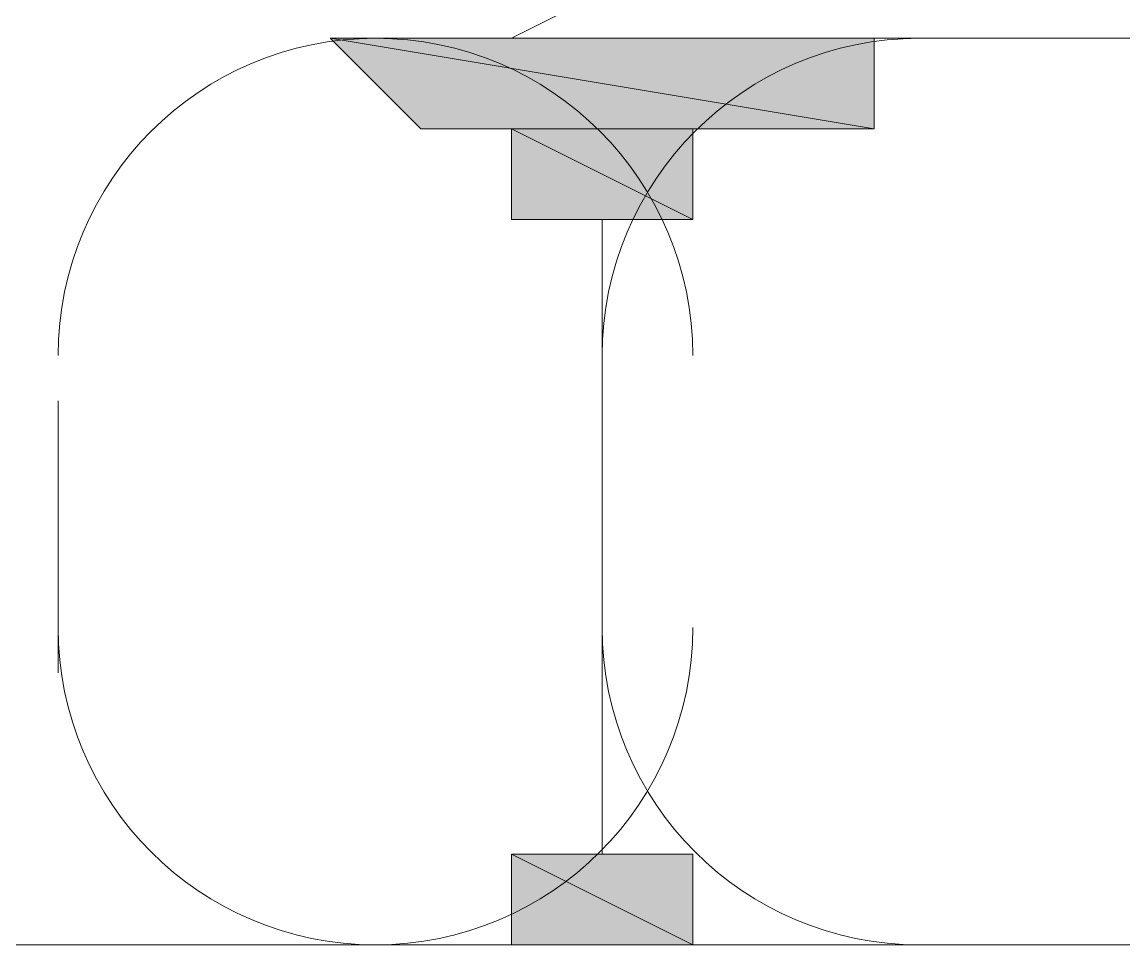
# Model space of a CAD drawing. Header units: millimetres. Extents: x 596 to 768, y 309 to 423.
# Drawn here: x 690.98312 to 690.99381, y 404.25656 to 404.26552 of the extents above; entities that cross this region are included whole.
import ezdxf

# ---------------------------------------------------------------- set-up
doc = ezdxf.new("R2010")
doc.units = ezdxf.units.MM
doc.layers.add('1- 3', color=3, linetype='Continuous')

# ---------------------------------------------------------------- blocks, each defined once
blk = doc.blocks.new('CTOBOM')
h = blk.add_hatch(color=0)
h.dxf.hatch_style = 2
edge = h.paths.add_edge_path()
edge.add_spline(control_points=[(8.83894, -0.347562), (8.83894, -0.347562), (8.83894, -0.343162), (8.83894, -0.343162), (8.83894, -0.343162), (8.83894, -0.347562), (8.83894, -0.347562)], knot_values=[0, 0, 0, 0, 1, 1, 1, 2, 2, 2, 2], degree=3, periodic=0)
edge = h.paths.add_edge_path()
edge.add_spline(control_points=[(8.83894, -0.343162), (8.83894, -0.343162), (8.83894, -0.347562), (8.83894, -0.347562), (8.83894, -0.347562), (8.83894, -0.343162), (8.83894, -0.343162)], knot_values=[0, 0, 0, 0, 1, 1, 1, 2, 2, 2, 2], degree=3, periodic=0)
h.paths.add_polyline_path([(8.83806, -0.348442), (8.83894, -0.343162), (8.83894, -0.347562)])
h.paths.add_polyline_path([(8.83806, -0.343162), (8.83806, -0.348442), (8.83894, -0.343162)])
h = blk.add_hatch(color=0)
h.dxf.hatch_style = 2
edge = h.paths.add_edge_path()
edge.add_spline(control_points=[(8.83894, -0.347562), (8.83894, -0.347562), (8.83894, -0.343162), (8.83894, -0.343162), (8.83894, -0.343162), (8.83894, -0.347562), (8.83894, -0.347562)], knot_values=[0, 0, 0, 0, 1, 1, 1, 2, 2, 2, 2], degree=3, periodic=0)
edge = h.paths.add_edge_path()
edge.add_spline(control_points=[(8.83894, -0.343162), (8.83894, -0.343162), (8.83894, -0.347562), (8.83894, -0.347562), (8.83894, -0.347562), (8.83894, -0.343162), (8.83894, -0.343162)], knot_values=[0, 0, 0, 0, 1, 1, 1, 2, 2, 2, 2], degree=3, periodic=0)
h.paths.add_polyline_path([(8.83806, -0.348442), (8.83894, -0.343162), (8.83894, -0.347562)])
h.paths.add_polyline_path([(8.83806, -0.343162), (8.83806, -0.348442), (8.83894, -0.343162)])
h = blk.add_hatch(color=0)
h.dxf.hatch_style = 2
h.paths.add_polyline_path([(8.83894, -0.346682), (8.83982, -0.344922), (8.83982, -0.346682)])
h.paths.add_polyline_path([(8.83894, -0.344922), (8.83894, -0.346682), (8.83982, -0.344922)])
h = blk.add_hatch(color=0)
h.dxf.hatch_style = 2
h.paths.add_polyline_path([(8.83894, -0.346682), (8.83982, -0.344922), (8.83982, -0.346682)])
h.paths.add_polyline_path([(8.83894, -0.344922), (8.83894, -0.346682), (8.83982, -0.344922)])
h = blk.add_hatch(color=0)
h.dxf.hatch_style = 2
edge = h.paths.add_edge_path()
edge.add_spline(control_points=[(8.846861, -0.344922), (8.846861, -0.344922), (8.846861, -0.346682), (8.846861, -0.346682), (8.846861, -0.346682), (8.846861, -0.344922), (8.846861, -0.344922)], knot_values=[0, 0, 0, 0, 1, 1, 1, 2, 2, 2, 2], degree=3, periodic=0)
edge = h.paths.add_edge_path()
edge.add_spline(control_points=[(8.846861, -0.344922), (8.846861, -0.344922), (8.846861, -0.344922), (8.846861, -0.344922), (8.846861, -0.344922), (8.846861, -0.346682), (8.846861, -0.346682), (8.846861, -0.346682), (8.846861, -0.344922), (8.846861, -0.344922)], knot_values=[0, 0, 0, 0, 1, 1, 1, 2, 2, 2, 3, 3, 3, 3], degree=3, periodic=0)
edge = h.paths.add_edge_path()
edge.add_spline(control_points=[(8.846861, -0.346682), (8.846861, -0.346682), (8.846861, -0.344922), (8.846861, -0.344922), (8.846861, -0.344922), (8.846861, -0.346682), (8.846861, -0.346682)], knot_values=[0, 0, 0, 0, 1, 1, 1, 2, 2, 2, 2], degree=3, periodic=0)
edge = h.paths.add_edge_path()
edge.add_spline(control_points=[(8.846861, -0.344922), (8.846861, -0.344922), (8.846861, -0.346682), (8.846861, -0.346682), (8.846861, -0.346682), (8.846861, -0.344922), (8.846861, -0.344922)], knot_values=[0, 0, 0, 0, 1, 1, 1, 2, 2, 2, 2], degree=3, periodic=0)
h.paths.add_polyline_path([(8.845981, -0.346682), (8.846861, -0.344922), (8.846861, -0.346682)])
h.paths.add_polyline_path([(8.845981, -0.344922), (8.845981, -0.346682), (8.846861, -0.344922)])
h = blk.add_hatch(color=0)
h.dxf.hatch_style = 2
edge = h.paths.add_edge_path()
edge.add_spline(control_points=[(8.846861, -0.344922), (8.846861, -0.344922), (8.846861, -0.346682), (8.846861, -0.346682), (8.846861, -0.346682), (8.846861, -0.344922), (8.846861, -0.344922)], knot_values=[0, 0, 0, 0, 1, 1, 1, 2, 2, 2, 2], degree=3, periodic=0)
edge = h.paths.add_edge_path()
edge.add_spline(control_points=[(8.846861, -0.344922), (8.846861, -0.344922), (8.846861, -0.344922), (8.846861, -0.344922), (8.846861, -0.344922), (8.846861, -0.346682), (8.846861, -0.346682), (8.846861, -0.346682), (8.846861, -0.344922), (8.846861, -0.344922)], knot_values=[0, 0, 0, 0, 1, 1, 1, 2, 2, 2, 3, 3, 3, 3], degree=3, periodic=0)
edge = h.paths.add_edge_path()
edge.add_spline(control_points=[(8.846861, -0.346682), (8.846861, -0.346682), (8.846861, -0.344922), (8.846861, -0.344922), (8.846861, -0.344922), (8.846861, -0.346682), (8.846861, -0.346682)], knot_values=[0, 0, 0, 0, 1, 1, 1, 2, 2, 2, 2], degree=3, periodic=0)
edge = h.paths.add_edge_path()
edge.add_spline(control_points=[(8.846861, -0.344922), (8.846861, -0.344922), (8.846861, -0.346682), (8.846861, -0.346682), (8.846861, -0.346682), (8.846861, -0.344922), (8.846861, -0.344922)], knot_values=[0, 0, 0, 0, 1, 1, 1, 2, 2, 2, 2], degree=3, periodic=0)
h.paths.add_polyline_path([(8.845981, -0.346682), (8.846861, -0.344922), (8.846861, -0.346682)])
h.paths.add_polyline_path([(8.845981, -0.344922), (8.845981, -0.346682), (8.846861, -0.344922)])
at = {"color": 0, "lineweight": 20}
for points in [[(8.846861, -0.361644), (8.846861, -0.32996)], [(8.846861, -0.361644), (8.846861, -0.32996)], [(8.83806, -0.335241), (8.83806, -0.348442)], [(8.83806, -0.335241), (8.83806, -0.348442)], [(8.846861, -0.335241), (8.846861, -0.348442)], [(8.846861, -0.335241), (8.846861, -0.348442)], [(8.846861, -0.335241), (8.846861, -0.348442)], [(8.846861, -0.335241), (8.846861, -0.348442)], [(8.8363, -0.346682), (8.83718, -0.344922), (8.83806, -0.346682), (8.83806, -0.345802)], [(8.8363, -0.346682), (8.83718, -0.344922), (8.83806, -0.346682), (8.83806, -0.345802)], [(8.83806, -0.344922), (8.83806, -0.346682)], [(8.844221, -0.345802), (8.841581, -0.345802)], [(8.844221, -0.345802), (8.841581, -0.345802)], [(8.844221, -0.351083), (8.841581, -0.351083)], [(8.844221, -0.351083), (8.841581, -0.351083)]]:
    blk.add_lwpolyline(points, dxfattribs=at)
at = {"color": 0, "lineweight": 0}
for points in [[(8.83806, -0.348442), (8.83894, -0.343162), (8.83894, -0.347562), (8.83806, -0.348442)], [(8.83806, -0.343162), (8.83806, -0.348442), (8.83894, -0.343162), (8.83806, -0.343162)], [(8.83806, -0.348442), (8.83894, -0.343162), (8.83894, -0.347562), (8.83806, -0.348442)], [(8.83806, -0.343162), (8.83806, -0.348442), (8.83894, -0.343162), (8.83806, -0.343162)], [(8.83806, -0.348442), (8.83894, -0.343162), (8.83894, -0.347562), (8.83806, -0.348442)], [(8.83806, -0.343162), (8.83806, -0.348442), (8.83894, -0.343162), (8.83806, -0.343162)], [(8.83806, -0.348442), (8.83894, -0.343162), (8.83894, -0.347562), (8.83806, -0.348442)], [(8.83806, -0.343162), (8.83806, -0.348442), (8.83894, -0.343162), (8.83806, -0.343162)], [(8.83894, -0.344042), (8.83894, -0.347562), (8.83894, -0.343162), (8.83894, -0.344042)], [(8.83894, -0.344042), (8.83894, -0.347562), (8.83894, -0.343162), (8.83894, -0.344042)], [(8.83894, -0.344042), (8.83894, -0.347562), (8.83894, -0.343162), (8.83894, -0.344042)], [(8.83894, -0.344042), (8.83894, -0.347562), (8.83894, -0.343162), (8.83894, -0.344042)], [(8.846861, -0.343162), (8.846861, -0.347562), (8.846861, -0.344042), (8.846861, -0.343162)], [(8.846861, -0.348442), (8.846861, -0.343162), (8.846861, -0.347562), (8.846861, -0.348442)], [(8.846861, -0.343162), (8.846861, -0.347562), (8.846861, -0.344042), (8.846861, -0.343162)], [(8.846861, -0.348442), (8.846861, -0.343162), (8.846861, -0.347562), (8.846861, -0.348442)], [(8.846861, -0.343162), (8.846861, -0.347562), (8.846861, -0.344042), (8.846861, -0.343162)], [(8.846861, -0.348442), (8.846861, -0.343162), (8.846861, -0.347562), (8.846861, -0.348442)], [(8.846861, -0.343162), (8.846861, -0.347562), (8.846861, -0.344042), (8.846861, -0.343162)], [(8.846861, -0.348442), (8.846861, -0.343162), (8.846861, -0.347562), (8.846861, -0.348442)], [(8.83894, -0.346682), (8.83894, -0.344042), (8.83894, -0.347562), (8.83894, -0.346682)], [(8.83894, -0.346682), (8.83894, -0.344042), (8.83894, -0.347562), (8.83894, -0.346682)], [(8.83894, -0.344922), (8.83894, -0.346682), (8.83894, -0.344042), (8.83894, -0.344922)], [(8.83894, -0.344922), (8.83894, -0.346682), (8.83894, -0.344042), (8.83894, -0.344922)], [(8.83894, -0.346682), (8.83894, -0.344042), (8.83894, -0.347562), (8.83894, -0.346682)], [(8.83894, -0.346682), (8.83894, -0.344042), (8.83894, -0.347562), (8.83894, -0.346682)], [(8.83894, -0.344922), (8.83894, -0.346682), (8.83894, -0.344042), (8.83894, -0.344922)], [(8.83894, -0.344922), (8.83894, -0.346682), (8.83894, -0.344042), (8.83894, -0.344922)], [(8.846861, -0.344042), (8.846861, -0.346682), (8.846861, -0.344922), (8.846861, -0.344042)], [(8.846861, -0.344042), (8.846861, -0.346682), (8.846861, -0.344922), (8.846861, -0.344042)], [(8.846861, -0.346682), (8.846861, -0.344042), (8.846861, -0.347562), (8.846861, -0.346682)], [(8.846861, -0.346682), (8.846861, -0.344042), (8.846861, -0.347562), (8.846861, -0.346682)], [(8.846861, -0.344042), (8.846861, -0.346682), (8.846861, -0.344922), (8.846861, -0.344042)], [(8.846861, -0.344042), (8.846861, -0.346682), (8.846861, -0.344922), (8.846861, -0.344042)], [(8.846861, -0.346682), (8.846861, -0.344042), (8.846861, -0.347562), (8.846861, -0.346682)], [(8.846861, -0.346682), (8.846861, -0.344042), (8.846861, -0.347562), (8.846861, -0.346682)], [(8.83894, -0.346682), (8.83982, -0.344922), (8.83982, -0.346682), (8.83894, -0.346682)], [(8.83894, -0.344922), (8.83894, -0.346682), (8.83982, -0.344922), (8.83894, -0.344922)], [(8.83894, -0.346682), (8.83982, -0.344922), (8.83982, -0.346682), (8.83894, -0.346682)], [(8.83894, -0.344922), (8.83894, -0.346682), (8.83982, -0.344922), (8.83894, -0.344922)], [(8.83894, -0.346682), (8.83982, -0.344922), (8.83982, -0.346682), (8.83894, -0.346682)], [(8.83894, -0.344922), (8.83894, -0.346682), (8.83982, -0.344922), (8.83894, -0.344922)], [(8.83894, -0.346682), (8.83982, -0.344922), (8.83982, -0.346682), (8.83894, -0.346682)], [(8.83894, -0.344922), (8.83894, -0.346682), (8.83982, -0.344922), (8.83894, -0.344922)], [(8.83982, -0.344922), (8.83982, -0.346682), (8.83982, -0.345802), (8.83982, -0.344922)], [(8.83982, -0.344922), (8.83982, -0.346682), (8.83982, -0.345802), (8.83982, -0.344922)], [(8.83982, -0.344922), (8.83982, -0.346682), (8.83982, -0.345802), (8.83982, -0.344922)], [(8.83982, -0.344922), (8.83982, -0.346682), (8.83982, -0.345802), (8.83982, -0.344922)], [(8.845981, -0.346682), (8.846861, -0.344922), (8.846861, -0.346682), (8.845981, -0.346682)], [(8.845981, -0.344922), (8.845981, -0.346682), (8.846861, -0.344922), (8.845981, -0.344922)], [(8.845981, -0.346682), (8.846861, -0.344922), (8.846861, -0.346682), (8.845981, -0.346682)], [(8.845981, -0.344922), (8.845981, -0.346682), (8.846861, -0.344922), (8.845981, -0.344922)], [(8.845981, -0.346682), (8.845981, -0.345802), (8.845981, -0.344922), (8.845981, -0.346682)], [(8.845981, -0.346682), (8.845981, -0.345802), (8.845981, -0.344922), (8.845981, -0.346682)], [(8.845981, -0.346682), (8.846861, -0.344922), (8.846861, -0.346682), (8.845981, -0.346682)], [(8.845981, -0.344922), (8.845981, -0.346682), (8.846861, -0.344922), (8.845981, -0.344922)], [(8.845981, -0.346682), (8.846861, -0.344922), (8.846861, -0.346682), (8.845981, -0.346682)], [(8.845981, -0.344922), (8.845981, -0.346682), (8.846861, -0.344922), (8.845981, -0.344922)], [(8.845981, -0.346682), (8.845981, -0.345802), (8.845981, -0.344922), (8.845981, -0.346682)], [(8.845981, -0.346682), (8.845981, -0.345802), (8.845981, -0.344922), (8.845981, -0.346682)], [(8.83982, -0.345802), (8.83982, -0.345802)], [(8.83982, -0.345802), (8.83982, -0.345802)], [(8.83982, -0.345802), (8.83982, -0.345802)], [(8.83982, -0.345802), (8.83982, -0.345802)], [(8.840701, -0.345802), (8.840701, -0.345802)], [(8.840701, -0.345802), (8.840701, -0.345802)], [(8.840701, -0.345802), (8.840701, -0.345802)], [(8.840701, -0.345802), (8.840701, -0.345802)], [(8.840701, -0.345802), (8.840701, -0.345802)], [(8.840701, -0.345802), (8.840701, -0.345802)], [(8.840701, -0.345802), (8.840701, -0.345802)], [(8.840701, -0.345802), (8.840701, -0.345802)], [(8.840701, -0.345802), (8.840701, -0.345802)], [(8.840701, -0.345802), (8.840701, -0.345802)], [(8.840701, -0.345802), (8.840701, -0.345802)], [(8.840701, -0.345802), (8.840701, -0.345802)], [(8.840701, -0.345802), (8.840701, -0.345802)], [(8.840701, -0.345802), (8.840701, -0.345802)], [(8.840701, -0.345802), (8.840701, -0.345802)], [(8.840701, -0.345802), (8.840701, -0.345802)], [(8.845101, -0.345802), (8.845101, -0.345802)], [(8.845101, -0.345802), (8.845101, -0.345802)], [(8.845101, -0.345802), (8.845101, -0.345802)], [(8.845101, -0.345802), (8.845101, -0.345802)], [(8.845101, -0.345802), (8.845101, -0.345802)], [(8.845101, -0.345802), (8.845101, -0.345802)], [(8.845101, -0.345802), (8.845101, -0.345802)], [(8.845101, -0.345802), (8.845101, -0.345802)], [(8.845101, -0.345802), (8.845101, -0.345802)], [(8.845101, -0.345802), (8.845101, -0.345802)], [(8.845101, -0.345802), (8.845101, -0.345802)], [(8.845101, -0.345802), (8.845101, -0.345802)], [(8.845101, -0.345802), (8.845101, -0.345802)], [(8.845101, -0.345802), (8.845101, -0.345802)], [(8.845101, -0.345802), (8.845101, -0.345802)], [(8.845101, -0.345802), (8.845101, -0.345802)]]:
    blk.add_lwpolyline(points, dxfattribs=at)
at = {"color": 0, "lineweight": 20}
for points in [[(8.83806, -0.342722), (8.83806, -0.344423), (8.83944, -0.345802), (8.841141, -0.345802)], [(8.83806, -0.342722), (8.83806, -0.344423), (8.83944, -0.345802), (8.841141, -0.345802)], [(8.843781, -0.345802), (8.845482, -0.345802), (8.846861, -0.344423), (8.846861, -0.342722)], [(8.843781, -0.345802), (8.845482, -0.345802), (8.846861, -0.344423), (8.846861, -0.342722)]]:
    blk.add_open_spline(points, degree=3, dxfattribs=at)
at = {"color": 0, "lineweight": 0}
for points, knots in [([(8.83894, -0.347562), (8.83894, -0.347562), (8.83894, -0.343162), (8.83894, -0.343162), (8.83894, -0.343162), (8.83894, -0.347562), (8.83894, -0.347562)], [0, 0, 0, 0, 1, 1, 1, 2, 2, 2, 2]), ([(8.83894, -0.343162), (8.83894, -0.343162), (8.83894, -0.347562), (8.83894, -0.347562), (8.83894, -0.347562), (8.83894, -0.343162), (8.83894, -0.343162)], [0, 0, 0, 0, 1, 1, 1, 2, 2, 2, 2]), ([(8.83894, -0.347562), (8.83894, -0.347562), (8.83894, -0.343162), (8.83894, -0.343162), (8.83894, -0.343162), (8.83894, -0.347562), (8.83894, -0.347562)], [0, 0, 0, 0, 1, 1, 1, 2, 2, 2, 2]), ([(8.83894, -0.343162), (8.83894, -0.343162), (8.83894, -0.347562), (8.83894, -0.347562), (8.83894, -0.347562), (8.83894, -0.343162), (8.83894, -0.343162)], [0, 0, 0, 0, 1, 1, 1, 2, 2, 2, 2]), ([(8.83894, -0.347562), (8.83894, -0.347562), (8.83894, -0.343162), (8.83894, -0.343162), (8.83894, -0.343162), (8.83894, -0.347562), (8.83894, -0.347562)], [0, 0, 0, 0, 1, 1, 1, 2, 2, 2, 2]), ([(8.83894, -0.343162), (8.83894, -0.343162), (8.83894, -0.347562), (8.83894, -0.347562), (8.83894, -0.347562), (8.83894, -0.343162), (8.83894, -0.343162)], [0, 0, 0, 0, 1, 1, 1, 2, 2, 2, 2]), ([(8.83894, -0.347562), (8.83894, -0.347562), (8.83894, -0.343162), (8.83894, -0.343162), (8.83894, -0.343162), (8.83894, -0.347562), (8.83894, -0.347562)], [0, 0, 0, 0, 1, 1, 1, 2, 2, 2, 2]), ([(8.83894, -0.343162), (8.83894, -0.343162), (8.83894, -0.347562), (8.83894, -0.347562), (8.83894, -0.347562), (8.83894, -0.343162), (8.83894, -0.343162)], [0, 0, 0, 0, 1, 1, 1, 2, 2, 2, 2]), ([(8.846861, -0.343162), (8.846861, -0.343162), (8.846861, -0.343162), (8.846861, -0.343162), (8.846861, -0.343162), (8.846861, -0.347562), (8.846861, -0.347562), (8.846861, -0.347562), (8.846861, -0.343162), (8.846861, -0.343162)], [0, 0, 0, 0, 1, 1, 1, 2, 2, 2, 3, 3, 3, 3]), ([(8.846861, -0.347562), (8.846861, -0.347562), (8.846861, -0.343162), (8.846861, -0.343162), (8.846861, -0.343162), (8.846861, -0.347562), (8.846861, -0.347562)], [0, 0, 0, 0, 1, 1, 1, 2, 2, 2, 2]), ([(8.846861, -0.343162), (8.846861, -0.343162), (8.846861, -0.347562), (8.846861, -0.347562), (8.846861, -0.347562), (8.846861, -0.343162), (8.846861, -0.343162)], [0, 0, 0, 0, 1, 1, 1, 2, 2, 2, 2]), ([(8.846861, -0.343162), (8.846861, -0.343162), (8.846861, -0.343162), (8.846861, -0.343162), (8.846861, -0.343162), (8.846861, -0.347562), (8.846861, -0.347562), (8.846861, -0.347562), (8.846861, -0.343162), (8.846861, -0.343162)], [0, 0, 0, 0, 1, 1, 1, 2, 2, 2, 3, 3, 3, 3]), ([(8.846861, -0.347562), (8.846861, -0.347562), (8.846861, -0.343162), (8.846861, -0.343162), (8.846861, -0.343162), (8.846861, -0.347562), (8.846861, -0.347562)], [0, 0, 0, 0, 1, 1, 1, 2, 2, 2, 2]), ([(8.846861, -0.343162), (8.846861, -0.343162), (8.846861, -0.347562), (8.846861, -0.347562), (8.846861, -0.347562), (8.846861, -0.343162), (8.846861, -0.343162)], [0, 0, 0, 0, 1, 1, 1, 2, 2, 2, 2]), ([(8.846861, -0.347562), (8.846861, -0.347562), (8.846861, -0.343162), (8.846861, -0.343162), (8.846861, -0.343162), (8.846861, -0.347562), (8.846861, -0.347562)], [0, 0, 0, 0, 1, 1, 1, 2, 2, 2, 2]), ([(8.846861, -0.347562), (8.846861, -0.347562), (8.846861, -0.343162), (8.846861, -0.343162), (8.846861, -0.343162), (8.846861, -0.347562), (8.846861, -0.347562)], [0, 0, 0, 0, 1, 1, 1, 2, 2, 2, 2]), ([(8.846861, -0.343162), (8.846861, -0.343162), (8.846861, -0.343162), (8.846861, -0.343162), (8.846861, -0.343162), (8.846861, -0.347562), (8.846861, -0.347562), (8.846861, -0.347562), (8.846861, -0.343162), (8.846861, -0.343162)], [0, 0, 0, 0, 1, 1, 1, 2, 2, 2, 3, 3, 3, 3]), ([(8.846861, -0.347562), (8.846861, -0.347562), (8.846861, -0.343162), (8.846861, -0.343162), (8.846861, -0.343162), (8.846861, -0.347562), (8.846861, -0.347562)], [0, 0, 0, 0, 1, 1, 1, 2, 2, 2, 2]), ([(8.846861, -0.343162), (8.846861, -0.343162), (8.846861, -0.347562), (8.846861, -0.347562), (8.846861, -0.347562), (8.846861, -0.343162), (8.846861, -0.343162)], [0, 0, 0, 0, 1, 1, 1, 2, 2, 2, 2]), ([(8.846861, -0.343162), (8.846861, -0.343162), (8.846861, -0.343162), (8.846861, -0.343162), (8.846861, -0.343162), (8.846861, -0.347562), (8.846861, -0.347562), (8.846861, -0.347562), (8.846861, -0.343162), (8.846861, -0.343162)], [0, 0, 0, 0, 1, 1, 1, 2, 2, 2, 3, 3, 3, 3]), ([(8.846861, -0.347562), (8.846861, -0.347562), (8.846861, -0.343162), (8.846861, -0.343162), (8.846861, -0.343162), (8.846861, -0.347562), (8.846861, -0.347562)], [0, 0, 0, 0, 1, 1, 1, 2, 2, 2, 2]), ([(8.846861, -0.343162), (8.846861, -0.343162), (8.846861, -0.347562), (8.846861, -0.347562), (8.846861, -0.347562), (8.846861, -0.343162), (8.846861, -0.343162)], [0, 0, 0, 0, 1, 1, 1, 2, 2, 2, 2]), ([(8.846861, -0.347562), (8.846861, -0.347562), (8.846861, -0.343162), (8.846861, -0.343162), (8.846861, -0.343162), (8.846861, -0.347562), (8.846861, -0.347562)], [0, 0, 0, 0, 1, 1, 1, 2, 2, 2, 2]), ([(8.846861, -0.347562), (8.846861, -0.347562), (8.846861, -0.343162), (8.846861, -0.343162), (8.846861, -0.343162), (8.846861, -0.347562), (8.846861, -0.347562)], [0, 0, 0, 0, 1, 1, 1, 2, 2, 2, 2]), ([(8.83894, -0.344042), (8.83894, -0.344042), (8.83894, -0.344042), (8.83894, -0.344042), (8.83894, -0.344042), (8.83894, -0.347562), (8.83894, -0.347562), (8.83894, -0.347562), (8.83894, -0.344042), (8.83894, -0.344042)], [0, 0, 0, 0, 1, 1, 1, 2, 2, 2, 3, 3, 3, 3]), ([(8.83894, -0.347562), (8.83894, -0.347562), (8.83894, -0.344042), (8.83894, -0.344042), (8.83894, -0.344042), (8.83894, -0.347562), (8.83894, -0.347562)], [0, 0, 0, 0, 1, 1, 1, 2, 2, 2, 2]), ([(8.83894, -0.344042), (8.83894, -0.344042), (8.83894, -0.347562), (8.83894, -0.347562), (8.83894, -0.347562), (8.83894, -0.344042), (8.83894, -0.344042)], [0, 0, 0, 0, 1, 1, 1, 2, 2, 2, 2]), ([(8.83894, -0.344042), (8.83894, -0.344042), (8.83894, -0.344042), (8.83894, -0.344042), (8.83894, -0.344042), (8.83894, -0.347562), (8.83894, -0.347562), (8.83894, -0.347562), (8.83894, -0.344042), (8.83894, -0.344042)], [0, 0, 0, 0, 1, 1, 1, 2, 2, 2, 3, 3, 3, 3]), ([(8.83894, -0.347562), (8.83894, -0.347562), (8.83894, -0.344042), (8.83894, -0.344042), (8.83894, -0.344042), (8.83894, -0.347562), (8.83894, -0.347562)], [0, 0, 0, 0, 1, 1, 1, 2, 2, 2, 2]), ([(8.83894, -0.344042), (8.83894, -0.344042), (8.83894, -0.347562), (8.83894, -0.347562), (8.83894, -0.347562), (8.83894, -0.344042), (8.83894, -0.344042)], [0, 0, 0, 0, 1, 1, 1, 2, 2, 2, 2]), ([(8.83894, -0.347562), (8.83894, -0.347562), (8.83894, -0.344042), (8.83894, -0.344042), (8.83894, -0.344042), (8.83894, -0.347562), (8.83894, -0.347562)], [0, 0, 0, 0, 1, 1, 1, 2, 2, 2, 2]), ([(8.83894, -0.347562), (8.83894, -0.347562), (8.83894, -0.344042), (8.83894, -0.344042), (8.83894, -0.344042), (8.83894, -0.347562), (8.83894, -0.347562)], [0, 0, 0, 0, 1, 1, 1, 2, 2, 2, 2]), ([(8.83894, -0.344042), (8.83894, -0.344042), (8.83894, -0.344042), (8.83894, -0.344042), (8.83894, -0.344042), (8.83894, -0.347562), (8.83894, -0.347562), (8.83894, -0.347562), (8.83894, -0.344042), (8.83894, -0.344042)], [0, 0, 0, 0, 1, 1, 1, 2, 2, 2, 3, 3, 3, 3]), ([(8.83894, -0.347562), (8.83894, -0.347562), (8.83894, -0.344042), (8.83894, -0.344042), (8.83894, -0.344042), (8.83894, -0.347562), (8.83894, -0.347562)], [0, 0, 0, 0, 1, 1, 1, 2, 2, 2, 2]), ([(8.83894, -0.344042), (8.83894, -0.344042), (8.83894, -0.347562), (8.83894, -0.347562), (8.83894, -0.347562), (8.83894, -0.344042), (8.83894, -0.344042)], [0, 0, 0, 0, 1, 1, 1, 2, 2, 2, 2]), ([(8.83894, -0.344042), (8.83894, -0.344042), (8.83894, -0.344042), (8.83894, -0.344042), (8.83894, -0.344042), (8.83894, -0.347562), (8.83894, -0.347562), (8.83894, -0.347562), (8.83894, -0.344042), (8.83894, -0.344042)], [0, 0, 0, 0, 1, 1, 1, 2, 2, 2, 3, 3, 3, 3]), ([(8.83894, -0.347562), (8.83894, -0.347562), (8.83894, -0.344042), (8.83894, -0.344042), (8.83894, -0.344042), (8.83894, -0.347562), (8.83894, -0.347562)], [0, 0, 0, 0, 1, 1, 1, 2, 2, 2, 2]), ([(8.83894, -0.344042), (8.83894, -0.344042), (8.83894, -0.347562), (8.83894, -0.347562), (8.83894, -0.347562), (8.83894, -0.344042), (8.83894, -0.344042)], [0, 0, 0, 0, 1, 1, 1, 2, 2, 2, 2]), ([(8.83894, -0.347562), (8.83894, -0.347562), (8.83894, -0.344042), (8.83894, -0.344042), (8.83894, -0.344042), (8.83894, -0.347562), (8.83894, -0.347562)], [0, 0, 0, 0, 1, 1, 1, 2, 2, 2, 2]), ([(8.83894, -0.347562), (8.83894, -0.347562), (8.83894, -0.344042), (8.83894, -0.344042), (8.83894, -0.344042), (8.83894, -0.347562), (8.83894, -0.347562)], [0, 0, 0, 0, 1, 1, 1, 2, 2, 2, 2]), ([(8.846861, -0.344042), (8.846861, -0.344042), (8.846861, -0.344042), (8.846861, -0.344042), (8.846861, -0.344042), (8.846861, -0.346682), (8.846861, -0.346682), (8.846861, -0.346682), (8.846861, -0.344042), (8.846861, -0.344042)], [0, 0, 0, 0, 1, 1, 1, 2, 2, 2, 3, 3, 3, 3]), ([(8.846861, -0.344042), (8.846861, -0.344042), (8.846861, -0.344042), (8.846861, -0.344042), (8.846861, -0.344042), (8.846861, -0.346682), (8.846861, -0.346682), (8.846861, -0.346682), (8.846861, -0.344042), (8.846861, -0.344042)], [0, 0, 0, 0, 1, 1, 1, 2, 2, 2, 3, 3, 3, 3]), ([(8.846861, -0.347562), (8.846861, -0.347562), (8.846861, -0.344042), (8.846861, -0.344042), (8.846861, -0.344042), (8.846861, -0.347562), (8.846861, -0.347562)], [0, 0, 0, 0, 1, 1, 1, 2, 2, 2, 2]), ([(8.846861, -0.344042), (8.846861, -0.344042), (8.846861, -0.347562), (8.846861, -0.347562), (8.846861, -0.347562), (8.846861, -0.344042), (8.846861, -0.344042)], [0, 0, 0, 0, 1, 1, 1, 2, 2, 2, 2]), ([(8.846861, -0.344042), (8.846861, -0.344042), (8.846861, -0.346682), (8.846861, -0.346682), (8.846861, -0.346682), (8.846861, -0.344042), (8.846861, -0.344042)], [0, 0, 0, 0, 1, 1, 1, 2, 2, 2, 2]), ([(8.846861, -0.347562), (8.846861, -0.347562), (8.846861, -0.344042), (8.846861, -0.344042), (8.846861, -0.344042), (8.846861, -0.347562), (8.846861, -0.347562)], [0, 0, 0, 0, 1, 1, 1, 2, 2, 2, 2]), ([(8.846861, -0.344042), (8.846861, -0.344042), (8.846861, -0.347562), (8.846861, -0.347562), (8.846861, -0.347562), (8.846861, -0.344042), (8.846861, -0.344042)], [0, 0, 0, 0, 1, 1, 1, 2, 2, 2, 2]), ([(8.846861, -0.344042), (8.846861, -0.344042), (8.846861, -0.346682), (8.846861, -0.346682), (8.846861, -0.346682), (8.846861, -0.344042), (8.846861, -0.344042)], [0, 0, 0, 0, 1, 1, 1, 2, 2, 2, 2]), ([(8.846861, -0.344042), (8.846861, -0.344042), (8.846861, -0.344042), (8.846861, -0.344042), (8.846861, -0.344042), (8.846861, -0.346682), (8.846861, -0.346682), (8.846861, -0.346682), (8.846861, -0.344042), (8.846861, -0.344042)], [0, 0, 0, 0, 1, 1, 1, 2, 2, 2, 3, 3, 3, 3]), ([(8.846861, -0.344042), (8.846861, -0.344042), (8.846861, -0.344042), (8.846861, -0.344042), (8.846861, -0.344042), (8.846861, -0.346682), (8.846861, -0.346682), (8.846861, -0.346682), (8.846861, -0.344042), (8.846861, -0.344042)], [0, 0, 0, 0, 1, 1, 1, 2, 2, 2, 3, 3, 3, 3]), ([(8.846861, -0.347562), (8.846861, -0.347562), (8.846861, -0.344042), (8.846861, -0.344042), (8.846861, -0.344042), (8.846861, -0.347562), (8.846861, -0.347562)], [0, 0, 0, 0, 1, 1, 1, 2, 2, 2, 2]), ([(8.846861, -0.344042), (8.846861, -0.344042), (8.846861, -0.347562), (8.846861, -0.347562), (8.846861, -0.347562), (8.846861, -0.344042), (8.846861, -0.344042)], [0, 0, 0, 0, 1, 1, 1, 2, 2, 2, 2]), ([(8.846861, -0.344042), (8.846861, -0.344042), (8.846861, -0.346682), (8.846861, -0.346682), (8.846861, -0.346682), (8.846861, -0.344042), (8.846861, -0.344042)], [0, 0, 0, 0, 1, 1, 1, 2, 2, 2, 2]), ([(8.846861, -0.347562), (8.846861, -0.347562), (8.846861, -0.344042), (8.846861, -0.344042), (8.846861, -0.344042), (8.846861, -0.347562), (8.846861, -0.347562)], [0, 0, 0, 0, 1, 1, 1, 2, 2, 2, 2]), ([(8.846861, -0.344042), (8.846861, -0.344042), (8.846861, -0.347562), (8.846861, -0.347562), (8.846861, -0.347562), (8.846861, -0.344042), (8.846861, -0.344042)], [0, 0, 0, 0, 1, 1, 1, 2, 2, 2, 2]), ([(8.846861, -0.344042), (8.846861, -0.344042), (8.846861, -0.346682), (8.846861, -0.346682), (8.846861, -0.346682), (8.846861, -0.344042), (8.846861, -0.344042)], [0, 0, 0, 0, 1, 1, 1, 2, 2, 2, 2]), ([(8.83894, -0.344922), (8.83894, -0.344922), (8.83894, -0.344922), (8.83894, -0.344922), (8.83894, -0.344922), (8.83894, -0.346682), (8.83894, -0.346682), (8.83894, -0.346682), (8.83894, -0.344922), (8.83894, -0.344922)], [0, 0, 0, 0, 1, 1, 1, 2, 2, 2, 3, 3, 3, 3]), ([(8.83894, -0.346682), (8.83894, -0.346682), (8.83894, -0.344922), (8.83894, -0.344922), (8.83894, -0.344922), (8.83894, -0.346682), (8.83894, -0.346682)], [0, 0, 0, 0, 1, 1, 1, 2, 2, 2, 2]), ([(8.83894, -0.344922), (8.83894, -0.344922), (8.83894, -0.346682), (8.83894, -0.346682), (8.83894, -0.346682), (8.83894, -0.344922), (8.83894, -0.344922)], [0, 0, 0, 0, 1, 1, 1, 2, 2, 2, 2]), ([(8.83894, -0.344922), (8.83894, -0.344922), (8.83894, -0.344922), (8.83894, -0.344922), (8.83894, -0.344922), (8.83894, -0.346682), (8.83894, -0.346682), (8.83894, -0.346682), (8.83894, -0.344922), (8.83894, -0.344922)], [0, 0, 0, 0, 1, 1, 1, 2, 2, 2, 3, 3, 3, 3]), ([(8.83894, -0.346682), (8.83894, -0.346682), (8.83894, -0.344922), (8.83894, -0.344922), (8.83894, -0.344922), (8.83894, -0.346682), (8.83894, -0.346682)], [0, 0, 0, 0, 1, 1, 1, 2, 2, 2, 2]), ([(8.83894, -0.344922), (8.83894, -0.344922), (8.83894, -0.344922), (8.83894, -0.344922), (8.83894, -0.344922), (8.83894, -0.346682), (8.83894, -0.346682), (8.83894, -0.346682), (8.83894, -0.344922), (8.83894, -0.344922)], [0, 0, 0, 0, 1, 1, 1, 2, 2, 2, 3, 3, 3, 3]), ([(8.83894, -0.346682), (8.83894, -0.346682), (8.83894, -0.344922), (8.83894, -0.344922), (8.83894, -0.344922), (8.83894, -0.346682), (8.83894, -0.346682)], [0, 0, 0, 0, 1, 1, 1, 2, 2, 2, 2]), ([(8.83894, -0.344922), (8.83894, -0.344922), (8.83894, -0.346682), (8.83894, -0.346682), (8.83894, -0.346682), (8.83894, -0.344922), (8.83894, -0.344922)], [0, 0, 0, 0, 1, 1, 1, 2, 2, 2, 2]), ([(8.83894, -0.344922), (8.83894, -0.344922), (8.83894, -0.344922), (8.83894, -0.344922), (8.83894, -0.344922), (8.83894, -0.346682), (8.83894, -0.346682), (8.83894, -0.346682), (8.83894, -0.344922), (8.83894, -0.344922)], [0, 0, 0, 0, 1, 1, 1, 2, 2, 2, 3, 3, 3, 3]), ([(8.83894, -0.346682), (8.83894, -0.346682), (8.83894, -0.344922), (8.83894, -0.344922), (8.83894, -0.344922), (8.83894, -0.346682), (8.83894, -0.346682)], [0, 0, 0, 0, 1, 1, 1, 2, 2, 2, 2]), ([(8.83894, -0.344922), (8.83894, -0.344922), (8.83894, -0.344922), (8.83894, -0.344922), (8.83894, -0.344922), (8.83894, -0.346682), (8.83894, -0.346682), (8.83894, -0.346682), (8.83894, -0.344922), (8.83894, -0.344922)], [0, 0, 0, 0, 1, 1, 1, 2, 2, 2, 3, 3, 3, 3]), ([(8.83894, -0.346682), (8.83894, -0.346682), (8.83894, -0.344922), (8.83894, -0.344922), (8.83894, -0.344922), (8.83894, -0.346682), (8.83894, -0.346682)], [0, 0, 0, 0, 1, 1, 1, 2, 2, 2, 2]), ([(8.83894, -0.344922), (8.83894, -0.344922), (8.83894, -0.346682), (8.83894, -0.346682), (8.83894, -0.346682), (8.83894, -0.344922), (8.83894, -0.344922)], [0, 0, 0, 0, 1, 1, 1, 2, 2, 2, 2]), ([(8.83894, -0.344922), (8.83894, -0.344922), (8.83894, -0.344922), (8.83894, -0.344922), (8.83894, -0.344922), (8.83894, -0.346682), (8.83894, -0.346682), (8.83894, -0.346682), (8.83894, -0.344922), (8.83894, -0.344922)], [0, 0, 0, 0, 1, 1, 1, 2, 2, 2, 3, 3, 3, 3]), ([(8.83894, -0.346682), (8.83894, -0.346682), (8.83894, -0.344922), (8.83894, -0.344922), (8.83894, -0.344922), (8.83894, -0.346682), (8.83894, -0.346682)], [0, 0, 0, 0, 1, 1, 1, 2, 2, 2, 2]), ([(8.83894, -0.344922), (8.83894, -0.344922), (8.83894, -0.344922), (8.83894, -0.344922), (8.83894, -0.344922), (8.83894, -0.346682), (8.83894, -0.346682), (8.83894, -0.346682), (8.83894, -0.344922), (8.83894, -0.344922)], [0, 0, 0, 0, 1, 1, 1, 2, 2, 2, 3, 3, 3, 3]), ([(8.83894, -0.346682), (8.83894, -0.346682), (8.83894, -0.344922), (8.83894, -0.344922), (8.83894, -0.344922), (8.83894, -0.346682), (8.83894, -0.346682)], [0, 0, 0, 0, 1, 1, 1, 2, 2, 2, 2]), ([(8.83894, -0.344922), (8.83894, -0.344922), (8.83894, -0.346682), (8.83894, -0.346682), (8.83894, -0.346682), (8.83894, -0.344922), (8.83894, -0.344922)], [0, 0, 0, 0, 1, 1, 1, 2, 2, 2, 2]), ([(8.83894, -0.344922), (8.83894, -0.344922), (8.83894, -0.344922), (8.83894, -0.344922), (8.83894, -0.344922), (8.83894, -0.346682), (8.83894, -0.346682), (8.83894, -0.346682), (8.83894, -0.344922), (8.83894, -0.344922)], [0, 0, 0, 0, 1, 1, 1, 2, 2, 2, 3, 3, 3, 3]), ([(8.83894, -0.346682), (8.83894, -0.346682), (8.83894, -0.344922), (8.83894, -0.344922), (8.83894, -0.344922), (8.83894, -0.346682), (8.83894, -0.346682)], [0, 0, 0, 0, 1, 1, 1, 2, 2, 2, 2]), ([(8.83982, -0.344922), (8.83982, -0.344922), (8.83982, -0.345802), (8.83982, -0.345802), (8.83982, -0.345802), (8.83982, -0.344922), (8.83982, -0.344922)], [0, 0, 0, 0, 1, 1, 1, 2, 2, 2, 2]), ([(8.83982, -0.344922), (8.83982, -0.344922), (8.83982, -0.344922), (8.83982, -0.344922), (8.83982, -0.344922), (8.83982, -0.345802), (8.83982, -0.345802), (8.83982, -0.345802), (8.83982, -0.344922), (8.83982, -0.344922)], [0, 0, 0, 0, 1, 1, 1, 2, 2, 2, 3, 3, 3, 3]), ([(8.83982, -0.346682), (8.83982, -0.346682), (8.83982, -0.344922), (8.83982, -0.344922), (8.83982, -0.344922), (8.83982, -0.346682), (8.83982, -0.346682)], [0, 0, 0, 0, 1, 1, 1, 2, 2, 2, 2]), ([(8.83982, -0.344922), (8.83982, -0.344922), (8.83982, -0.345802), (8.83982, -0.345802), (8.83982, -0.345802), (8.83982, -0.344922), (8.83982, -0.344922)], [0, 0, 0, 0, 1, 1, 1, 2, 2, 2, 2]), ([(8.83982, -0.344922), (8.83982, -0.344922), (8.83982, -0.344922), (8.83982, -0.344922), (8.83982, -0.344922), (8.83982, -0.345802), (8.83982, -0.345802), (8.83982, -0.345802), (8.83982, -0.344922), (8.83982, -0.344922)], [0, 0, 0, 0, 1, 1, 1, 2, 2, 2, 3, 3, 3, 3]), ([(8.83982, -0.346682), (8.83982, -0.346682), (8.83982, -0.344922), (8.83982, -0.344922), (8.83982, -0.344922), (8.83982, -0.346682), (8.83982, -0.346682)], [0, 0, 0, 0, 1, 1, 1, 2, 2, 2, 2]), ([(8.83982, -0.345802), (8.83982, -0.345802), (8.83982, -0.344922), (8.83982, -0.344922), (8.83982, -0.344922), (8.83982, -0.345802), (8.83982, -0.345802)], [0, 0, 0, 0, 1, 1, 1, 2, 2, 2, 2]), ([(8.83982, -0.345802), (8.83982, -0.345802), (8.83982, -0.344922), (8.83982, -0.344922), (8.83982, -0.344922), (8.83982, -0.345802), (8.83982, -0.345802)], [0, 0, 0, 0, 1, 1, 1, 2, 2, 2, 2]), ([(8.83982, -0.344922), (8.83982, -0.344922), (8.83982, -0.345802), (8.83982, -0.345802), (8.83982, -0.345802), (8.83982, -0.344922), (8.83982, -0.344922)], [0, 0, 0, 0, 1, 1, 1, 2, 2, 2, 2]), ([(8.83982, -0.344922), (8.83982, -0.344922), (8.83982, -0.344922), (8.83982, -0.344922), (8.83982, -0.344922), (8.83982, -0.345802), (8.83982, -0.345802), (8.83982, -0.345802), (8.83982, -0.344922), (8.83982, -0.344922)], [0, 0, 0, 0, 1, 1, 1, 2, 2, 2, 3, 3, 3, 3]), ([(8.83982, -0.346682), (8.83982, -0.346682), (8.83982, -0.344922), (8.83982, -0.344922), (8.83982, -0.344922), (8.83982, -0.346682), (8.83982, -0.346682)], [0, 0, 0, 0, 1, 1, 1, 2, 2, 2, 2]), ([(8.83982, -0.344922), (8.83982, -0.344922), (8.83982, -0.345802), (8.83982, -0.345802), (8.83982, -0.345802), (8.83982, -0.344922), (8.83982, -0.344922)], [0, 0, 0, 0, 1, 1, 1, 2, 2, 2, 2]), ([(8.83982, -0.344922), (8.83982, -0.344922), (8.83982, -0.344922), (8.83982, -0.344922), (8.83982, -0.344922), (8.83982, -0.345802), (8.83982, -0.345802), (8.83982, -0.345802), (8.83982, -0.344922), (8.83982, -0.344922)], [0, 0, 0, 0, 1, 1, 1, 2, 2, 2, 3, 3, 3, 3]), ([(8.83982, -0.346682), (8.83982, -0.346682), (8.83982, -0.344922), (8.83982, -0.344922), (8.83982, -0.344922), (8.83982, -0.346682), (8.83982, -0.346682)], [0, 0, 0, 0, 1, 1, 1, 2, 2, 2, 2]), ([(8.83982, -0.345802), (8.83982, -0.345802), (8.83982, -0.344922), (8.83982, -0.344922), (8.83982, -0.344922), (8.83982, -0.345802), (8.83982, -0.345802)], [0, 0, 0, 0, 1, 1, 1, 2, 2, 2, 2]), ([(8.83982, -0.345802), (8.83982, -0.345802), (8.83982, -0.344922), (8.83982, -0.344922), (8.83982, -0.344922), (8.83982, -0.345802), (8.83982, -0.345802)], [0, 0, 0, 0, 1, 1, 1, 2, 2, 2, 2]), ([(8.845981, -0.344922), (8.845981, -0.344922), (8.845981, -0.344922), (8.845981, -0.344922), (8.845981, -0.344922), (8.845981, -0.345802), (8.845981, -0.345802), (8.845981, -0.345802), (8.845981, -0.344922), (8.845981, -0.344922)], [0, 0, 0, 0, 1, 1, 1, 2, 2, 2, 3, 3, 3, 3]), ([(8.845981, -0.345802), (8.845981, -0.345802), (8.845981, -0.344922), (8.845981, -0.344922), (8.845981, -0.344922), (8.845981, -0.345802), (8.845981, -0.345802)], [0, 0, 0, 0, 1, 1, 1, 2, 2, 2, 2]), ([(8.845981, -0.344922), (8.845981, -0.344922), (8.845981, -0.345802), (8.845981, -0.345802), (8.845981, -0.345802), (8.845981, -0.344922), (8.845981, -0.344922)], [0, 0, 0, 0, 1, 1, 1, 2, 2, 2, 2]), ([(8.845981, -0.344922), (8.845981, -0.344922), (8.845981, -0.344922), (8.845981, -0.344922), (8.845981, -0.344922), (8.845981, -0.345802), (8.845981, -0.345802), (8.845981, -0.345802), (8.845981, -0.344922), (8.845981, -0.344922)], [0, 0, 0, 0, 1, 1, 1, 2, 2, 2, 3, 3, 3, 3]), ([(8.845981, -0.345802), (8.845981, -0.345802), (8.845981, -0.344922), (8.845981, -0.344922), (8.845981, -0.344922), (8.845981, -0.345802), (8.845981, -0.345802)], [0, 0, 0, 0, 1, 1, 1, 2, 2, 2, 2]), ([(8.845981, -0.344922), (8.845981, -0.344922), (8.845981, -0.344922), (8.845981, -0.344922), (8.845981, -0.344922), (8.845981, -0.345802), (8.845981, -0.345802), (8.845981, -0.345802), (8.845981, -0.344922), (8.845981, -0.344922)], [0, 0, 0, 0, 1, 1, 1, 2, 2, 2, 3, 3, 3, 3]), ([(8.845981, -0.345802), (8.845981, -0.345802), (8.845981, -0.344922), (8.845981, -0.344922), (8.845981, -0.344922), (8.845981, -0.345802), (8.845981, -0.345802)], [0, 0, 0, 0, 1, 1, 1, 2, 2, 2, 2]), ([(8.845981, -0.344922), (8.845981, -0.344922), (8.845981, -0.345802), (8.845981, -0.345802), (8.845981, -0.345802), (8.845981, -0.344922), (8.845981, -0.344922)], [0, 0, 0, 0, 1, 1, 1, 2, 2, 2, 2]), ([(8.845981, -0.344922), (8.845981, -0.344922), (8.845981, -0.344922), (8.845981, -0.344922), (8.845981, -0.344922), (8.845981, -0.345802), (8.845981, -0.345802), (8.845981, -0.345802), (8.845981, -0.344922), (8.845981, -0.344922)], [0, 0, 0, 0, 1, 1, 1, 2, 2, 2, 3, 3, 3, 3]), ([(8.845981, -0.345802), (8.845981, -0.345802), (8.845981, -0.344922), (8.845981, -0.344922), (8.845981, -0.344922), (8.845981, -0.345802), (8.845981, -0.345802)], [0, 0, 0, 0, 1, 1, 1, 2, 2, 2, 2]), ([(8.845981, -0.344922), (8.845981, -0.344922), (8.845981, -0.344922), (8.845981, -0.344922), (8.845981, -0.344922), (8.845981, -0.345802), (8.845981, -0.345802), (8.845981, -0.345802), (8.845981, -0.344922), (8.845981, -0.344922)], [0, 0, 0, 0, 1, 1, 1, 2, 2, 2, 3, 3, 3, 3]), ([(8.845981, -0.345802), (8.845981, -0.345802), (8.845981, -0.344922), (8.845981, -0.344922), (8.845981, -0.344922), (8.845981, -0.345802), (8.845981, -0.345802)], [0, 0, 0, 0, 1, 1, 1, 2, 2, 2, 2]), ([(8.845981, -0.344922), (8.845981, -0.344922), (8.845981, -0.345802), (8.845981, -0.345802), (8.845981, -0.345802), (8.845981, -0.344922), (8.845981, -0.344922)], [0, 0, 0, 0, 1, 1, 1, 2, 2, 2, 2]), ([(8.845981, -0.344922), (8.845981, -0.344922), (8.845981, -0.344922), (8.845981, -0.344922), (8.845981, -0.344922), (8.845981, -0.345802), (8.845981, -0.345802), (8.845981, -0.345802), (8.845981, -0.344922), (8.845981, -0.344922)], [0, 0, 0, 0, 1, 1, 1, 2, 2, 2, 3, 3, 3, 3]), ([(8.845981, -0.345802), (8.845981, -0.345802), (8.845981, -0.344922), (8.845981, -0.344922), (8.845981, -0.344922), (8.845981, -0.345802), (8.845981, -0.345802)], [0, 0, 0, 0, 1, 1, 1, 2, 2, 2, 2]), ([(8.845981, -0.344922), (8.845981, -0.344922), (8.845981, -0.344922), (8.845981, -0.344922), (8.845981, -0.344922), (8.845981, -0.345802), (8.845981, -0.345802), (8.845981, -0.345802), (8.845981, -0.344922), (8.845981, -0.344922)], [0, 0, 0, 0, 1, 1, 1, 2, 2, 2, 3, 3, 3, 3]), ([(8.845981, -0.345802), (8.845981, -0.345802), (8.845981, -0.344922), (8.845981, -0.344922), (8.845981, -0.344922), (8.845981, -0.345802), (8.845981, -0.345802)], [0, 0, 0, 0, 1, 1, 1, 2, 2, 2, 2]), ([(8.845981, -0.344922), (8.845981, -0.344922), (8.845981, -0.345802), (8.845981, -0.345802), (8.845981, -0.345802), (8.845981, -0.344922), (8.845981, -0.344922)], [0, 0, 0, 0, 1, 1, 1, 2, 2, 2, 2]), ([(8.845981, -0.344922), (8.845981, -0.344922), (8.845981, -0.344922), (8.845981, -0.344922), (8.845981, -0.344922), (8.845981, -0.345802), (8.845981, -0.345802), (8.845981, -0.345802), (8.845981, -0.344922), (8.845981, -0.344922)], [0, 0, 0, 0, 1, 1, 1, 2, 2, 2, 3, 3, 3, 3]), ([(8.845981, -0.345802), (8.845981, -0.345802), (8.845981, -0.344922), (8.845981, -0.344922), (8.845981, -0.344922), (8.845981, -0.345802), (8.845981, -0.345802)], [0, 0, 0, 0, 1, 1, 1, 2, 2, 2, 2]), ([(8.846861, -0.344922), (8.846861, -0.344922), (8.846861, -0.346682), (8.846861, -0.346682), (8.846861, -0.346682), (8.846861, -0.344922), (8.846861, -0.344922)], [0, 0, 0, 0, 1, 1, 1, 2, 2, 2, 2]), ([(8.846861, -0.344922), (8.846861, -0.344922), (8.846861, -0.344922), (8.846861, -0.344922), (8.846861, -0.344922), (8.846861, -0.346682), (8.846861, -0.346682), (8.846861, -0.346682), (8.846861, -0.344922), (8.846861, -0.344922)], [0, 0, 0, 0, 1, 1, 1, 2, 2, 2, 3, 3, 3, 3]), ([(8.846861, -0.346682), (8.846861, -0.346682), (8.846861, -0.344922), (8.846861, -0.344922), (8.846861, -0.344922), (8.846861, -0.346682), (8.846861, -0.346682)], [0, 0, 0, 0, 1, 1, 1, 2, 2, 2, 2]), ([(8.846861, -0.344922), (8.846861, -0.344922), (8.846861, -0.346682), (8.846861, -0.346682), (8.846861, -0.346682), (8.846861, -0.344922), (8.846861, -0.344922)], [0, 0, 0, 0, 1, 1, 1, 2, 2, 2, 2]), ([(8.846861, -0.344922), (8.846861, -0.344922), (8.846861, -0.346682), (8.846861, -0.346682), (8.846861, -0.346682), (8.846861, -0.344922), (8.846861, -0.344922)], [0, 0, 0, 0, 1, 1, 1, 2, 2, 2, 2]), ([(8.846861, -0.344922), (8.846861, -0.344922), (8.846861, -0.344922), (8.846861, -0.344922), (8.846861, -0.344922), (8.846861, -0.346682), (8.846861, -0.346682), (8.846861, -0.346682), (8.846861, -0.344922), (8.846861, -0.344922)], [0, 0, 0, 0, 1, 1, 1, 2, 2, 2, 3, 3, 3, 3]), ([(8.846861, -0.346682), (8.846861, -0.346682), (8.846861, -0.344922), (8.846861, -0.344922), (8.846861, -0.344922), (8.846861, -0.346682), (8.846861, -0.346682)], [0, 0, 0, 0, 1, 1, 1, 2, 2, 2, 2]), ([(8.846861, -0.344922), (8.846861, -0.344922), (8.846861, -0.346682), (8.846861, -0.346682), (8.846861, -0.346682), (8.846861, -0.344922), (8.846861, -0.344922)], [0, 0, 0, 0, 1, 1, 1, 2, 2, 2, 2]), ([(8.846861, -0.344922), (8.846861, -0.344922), (8.846861, -0.346682), (8.846861, -0.346682), (8.846861, -0.346682), (8.846861, -0.344922), (8.846861, -0.344922)], [0, 0, 0, 0, 1, 1, 1, 2, 2, 2, 2]), ([(8.846861, -0.344922), (8.846861, -0.344922), (8.846861, -0.344922), (8.846861, -0.344922), (8.846861, -0.344922), (8.846861, -0.346682), (8.846861, -0.346682), (8.846861, -0.346682), (8.846861, -0.344922), (8.846861, -0.344922)], [0, 0, 0, 0, 1, 1, 1, 2, 2, 2, 3, 3, 3, 3]), ([(8.846861, -0.346682), (8.846861, -0.346682), (8.846861, -0.344922), (8.846861, -0.344922), (8.846861, -0.344922), (8.846861, -0.346682), (8.846861, -0.346682)], [0, 0, 0, 0, 1, 1, 1, 2, 2, 2, 2]), ([(8.846861, -0.344922), (8.846861, -0.344922), (8.846861, -0.346682), (8.846861, -0.346682), (8.846861, -0.346682), (8.846861, -0.344922), (8.846861, -0.344922)], [0, 0, 0, 0, 1, 1, 1, 2, 2, 2, 2]), ([(8.846861, -0.344922), (8.846861, -0.344922), (8.846861, -0.346682), (8.846861, -0.346682), (8.846861, -0.346682), (8.846861, -0.344922), (8.846861, -0.344922)], [0, 0, 0, 0, 1, 1, 1, 2, 2, 2, 2]), ([(8.846861, -0.344922), (8.846861, -0.344922), (8.846861, -0.344922), (8.846861, -0.344922), (8.846861, -0.344922), (8.846861, -0.346682), (8.846861, -0.346682), (8.846861, -0.346682), (8.846861, -0.344922), (8.846861, -0.344922)], [0, 0, 0, 0, 1, 1, 1, 2, 2, 2, 3, 3, 3, 3]), ([(8.846861, -0.346682), (8.846861, -0.346682), (8.846861, -0.344922), (8.846861, -0.344922), (8.846861, -0.344922), (8.846861, -0.346682), (8.846861, -0.346682)], [0, 0, 0, 0, 1, 1, 1, 2, 2, 2, 2]), ([(8.846861, -0.344922), (8.846861, -0.344922), (8.846861, -0.346682), (8.846861, -0.346682), (8.846861, -0.346682), (8.846861, -0.344922), (8.846861, -0.344922)], [0, 0, 0, 0, 1, 1, 1, 2, 2, 2, 2]), ([(8.840701, -0.345802), (8.840701, -0.345802), (8.840701, -0.345802), (8.840701, -0.345802), (8.840701, -0.345802), (8.83982, -0.345802), (8.83982, -0.345802), (8.83982, -0.345802), (8.840701, -0.345802), (8.840701, -0.345802)], [0, 0, 0, 0, 1, 1, 1, 2, 2, 2, 3, 3, 3, 3]), ([(8.83982, -0.345802), (8.83982, -0.345802), (8.840701, -0.345802), (8.840701, -0.345802), (8.840701, -0.345802), (8.83982, -0.345802), (8.83982, -0.345802)], [0, 0, 0, 0, 1, 1, 1, 2, 2, 2, 2]), ([(8.840701, -0.345802), (8.840701, -0.345802), (8.840701, -0.345802), (8.840701, -0.345802), (8.840701, -0.345802), (8.83982, -0.345802), (8.83982, -0.345802), (8.83982, -0.345802), (8.840701, -0.345802), (8.840701, -0.345802)], [0, 0, 0, 0, 1, 1, 1, 2, 2, 2, 3, 3, 3, 3]), ([(8.83982, -0.345802), (8.83982, -0.345802), (8.840701, -0.345802), (8.840701, -0.345802), (8.840701, -0.345802), (8.83982, -0.345802), (8.83982, -0.345802)], [0, 0, 0, 0, 1, 1, 1, 2, 2, 2, 2]), ([(8.840701, -0.345802), (8.840701, -0.345802), (8.840701, -0.345802), (8.840701, -0.345802), (8.840701, -0.345802), (8.83982, -0.345802), (8.83982, -0.345802), (8.83982, -0.345802), (8.840701, -0.345802), (8.840701, -0.345802)], [0, 0, 0, 0, 1, 1, 1, 2, 2, 2, 3, 3, 3, 3]), ([(8.83982, -0.345802), (8.83982, -0.345802), (8.840701, -0.345802), (8.840701, -0.345802), (8.840701, -0.345802), (8.83982, -0.345802), (8.83982, -0.345802)], [0, 0, 0, 0, 1, 1, 1, 2, 2, 2, 2]), ([(8.840701, -0.345802), (8.840701, -0.345802), (8.840701, -0.345802), (8.840701, -0.345802), (8.840701, -0.345802), (8.83982, -0.345802), (8.83982, -0.345802), (8.83982, -0.345802), (8.840701, -0.345802), (8.840701, -0.345802)], [0, 0, 0, 0, 1, 1, 1, 2, 2, 2, 3, 3, 3, 3]), ([(8.83982, -0.345802), (8.83982, -0.345802), (8.840701, -0.345802), (8.840701, -0.345802), (8.840701, -0.345802), (8.83982, -0.345802), (8.83982, -0.345802)], [0, 0, 0, 0, 1, 1, 1, 2, 2, 2, 2]), ([(8.840701, -0.345802), (8.840701, -0.345802), (8.841581, -0.345802), (8.841581, -0.345802), (8.841581, -0.345802), (8.840701, -0.345802), (8.840701, -0.345802)], [0, 0, 0, 0, 1, 1, 1, 2, 2, 2, 2]), ([(8.840701, -0.345802), (8.840701, -0.345802), (8.841581, -0.345802), (8.841581, -0.345802), (8.841581, -0.345802), (8.840701, -0.345802), (8.840701, -0.345802)], [0, 0, 0, 0, 1, 1, 1, 2, 2, 2, 2]), ([(8.840701, -0.345802), (8.840701, -0.345802), (8.841581, -0.345802), (8.841581, -0.345802), (8.841581, -0.345802), (8.840701, -0.345802), (8.840701, -0.345802)], [0, 0, 0, 0, 1, 1, 1, 2, 2, 2, 2]), ([(8.840701, -0.345802), (8.840701, -0.345802), (8.841581, -0.345802), (8.841581, -0.345802), (8.841581, -0.345802), (8.840701, -0.345802), (8.840701, -0.345802)], [0, 0, 0, 0, 1, 1, 1, 2, 2, 2, 2]), ([(8.844221, -0.345802), (8.844221, -0.345802), (8.845101, -0.345802), (8.845101, -0.345802), (8.845101, -0.345802), (8.844221, -0.345802), (8.844221, -0.345802)], [0, 0, 0, 0, 1, 1, 1, 2, 2, 2, 2]), ([(8.844221, -0.345802), (8.844221, -0.345802), (8.845101, -0.345802), (8.845101, -0.345802), (8.845101, -0.345802), (8.844221, -0.345802), (8.844221, -0.345802)], [0, 0, 0, 0, 1, 1, 1, 2, 2, 2, 2]), ([(8.844221, -0.345802), (8.844221, -0.345802), (8.845101, -0.345802), (8.845101, -0.345802), (8.845101, -0.345802), (8.844221, -0.345802), (8.844221, -0.345802)], [0, 0, 0, 0, 1, 1, 1, 2, 2, 2, 2]), ([(8.844221, -0.345802), (8.844221, -0.345802), (8.845101, -0.345802), (8.845101, -0.345802), (8.845101, -0.345802), (8.844221, -0.345802), (8.844221, -0.345802)], [0, 0, 0, 0, 1, 1, 1, 2, 2, 2, 2]), ([(8.845981, -0.345802), (8.845981, -0.345802), (8.845981, -0.345802), (8.845981, -0.345802), (8.845981, -0.345802), (8.845101, -0.345802), (8.845101, -0.345802), (8.845101, -0.345802), (8.845981, -0.345802), (8.845981, -0.345802)], [0, 0, 0, 0, 1, 1, 1, 2, 2, 2, 3, 3, 3, 3]), ([(8.845101, -0.345802), (8.845101, -0.345802), (8.845981, -0.345802), (8.845981, -0.345802), (8.845981, -0.345802), (8.845101, -0.345802), (8.845101, -0.345802)], [0, 0, 0, 0, 1, 1, 1, 2, 2, 2, 2]), ([(8.845981, -0.345802), (8.845981, -0.345802), (8.845981, -0.345802), (8.845981, -0.345802), (8.845981, -0.345802), (8.845101, -0.345802), (8.845101, -0.345802), (8.845101, -0.345802), (8.845981, -0.345802), (8.845981, -0.345802)], [0, 0, 0, 0, 1, 1, 1, 2, 2, 2, 3, 3, 3, 3]), ([(8.845101, -0.345802), (8.845101, -0.345802), (8.845981, -0.345802), (8.845981, -0.345802), (8.845981, -0.345802), (8.845101, -0.345802), (8.845101, -0.345802)], [0, 0, 0, 0, 1, 1, 1, 2, 2, 2, 2]), ([(8.845981, -0.345802), (8.845981, -0.345802), (8.845981, -0.345802), (8.845981, -0.345802), (8.845981, -0.345802), (8.845101, -0.345802), (8.845101, -0.345802), (8.845101, -0.345802), (8.845981, -0.345802), (8.845981, -0.345802)], [0, 0, 0, 0, 1, 1, 1, 2, 2, 2, 3, 3, 3, 3]), ([(8.845101, -0.345802), (8.845101, -0.345802), (8.845981, -0.345802), (8.845981, -0.345802), (8.845981, -0.345802), (8.845101, -0.345802), (8.845101, -0.345802)], [0, 0, 0, 0, 1, 1, 1, 2, 2, 2, 2]), ([(8.845981, -0.345802), (8.845981, -0.345802), (8.845981, -0.345802), (8.845981, -0.345802), (8.845981, -0.345802), (8.845101, -0.345802), (8.845101, -0.345802), (8.845101, -0.345802), (8.845981, -0.345802), (8.845981, -0.345802)], [0, 0, 0, 0, 1, 1, 1, 2, 2, 2, 3, 3, 3, 3]), ([(8.845101, -0.345802), (8.845101, -0.345802), (8.845981, -0.345802), (8.845981, -0.345802), (8.845981, -0.345802), (8.845101, -0.345802), (8.845101, -0.345802)], [0, 0, 0, 0, 1, 1, 1, 2, 2, 2, 2])]:
    blk.add_open_spline(points, degree=3, knots=knots, dxfattribs=at)
at = {"color": 0, "lineweight": 20}
for points in [[(8.841141, -0.344922), (8.83944, -0.344922), (8.83806, -0.346302), (8.83806, -0.348002), (8.83806, -0.349704), (8.83944, -0.351083), (8.841141, -0.351083)], [(8.841141, -0.344922), (8.83944, -0.344922), (8.83806, -0.346302), (8.83806, -0.348002), (8.83806, -0.349704), (8.83944, -0.351083), (8.841141, -0.351083)], [(8.843781, -0.351083), (8.845482, -0.351083), (8.846861, -0.349704), (8.846861, -0.348002), (8.846861, -0.346302), (8.845482, -0.344922), (8.843781, -0.344922)], [(8.843781, -0.351083), (8.845482, -0.351083), (8.846861, -0.349704), (8.846861, -0.348002), (8.846861, -0.346302), (8.845482, -0.344922), (8.843781, -0.344922)]]:
    blk.add_open_spline(points, degree=3, knots=[0, 0, 0, 0, 1, 1, 1, 2, 2, 2, 2], dxfattribs=at)

msp = doc.modelspace()

# ---------------------------------------------------------------- block references
at = {"layer": '1- 3', "rotation": 270}
msp.add_blockref('CTOBOM', (691.334551, 413.103426), dxfattribs=at)

doc.saveas('drawing.dxf')
